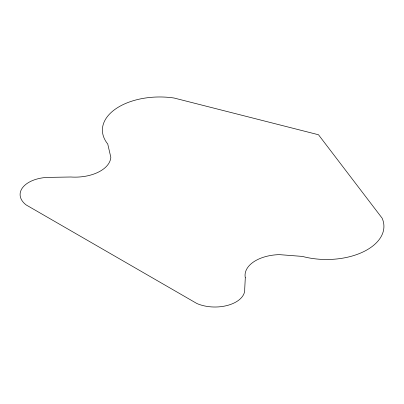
<?xml version="1.0" encoding="UTF-8"?>
<svg xmlns="http://www.w3.org/2000/svg" width="404" height="404" viewBox="0 0 404 404"><rect width="100%" height="100%" fill="white"/><g stroke="black" fill="none" stroke-linecap="round" stroke-linejoin="round"><path stroke-width="0.61" d="M245.299 277.75L244.718 288.966A29.825 17.221 0 0 1 228.836 305.03A29.825 17.221 0 0 1 196.899 303.52L26.164 204.944A29.825 17.221 0 0 1 23.543 186.507A29.825 17.221 0 0 1 51.374 177.336L70.801 177.002A35.875 20.71 0 0 0 110.832 157.343L107.742 144.016A57.333 33.098 0 0 1 115.67 108.898A57.333 33.098 0 0 1 174.043 98.015L318.483 134.749L382.103 218.14A57.333 33.098 0 0 1 363.257 251.844A57.333 33.098 0 0 1 302.434 256.419L279.346 254.636A35.875 20.71 0 0 0 245.299 277.75"/></g></svg>
